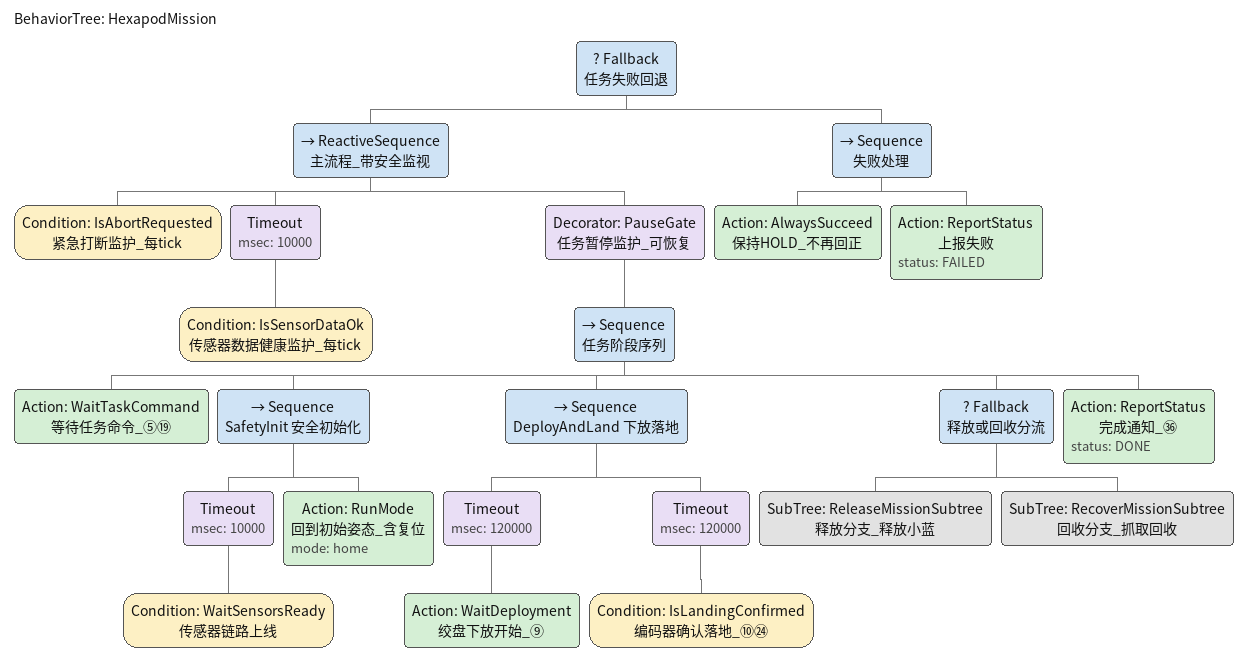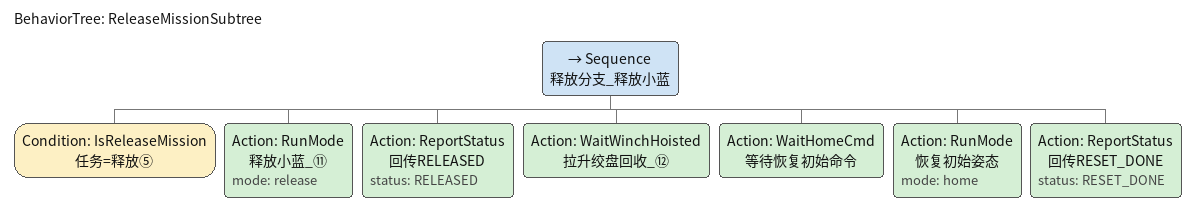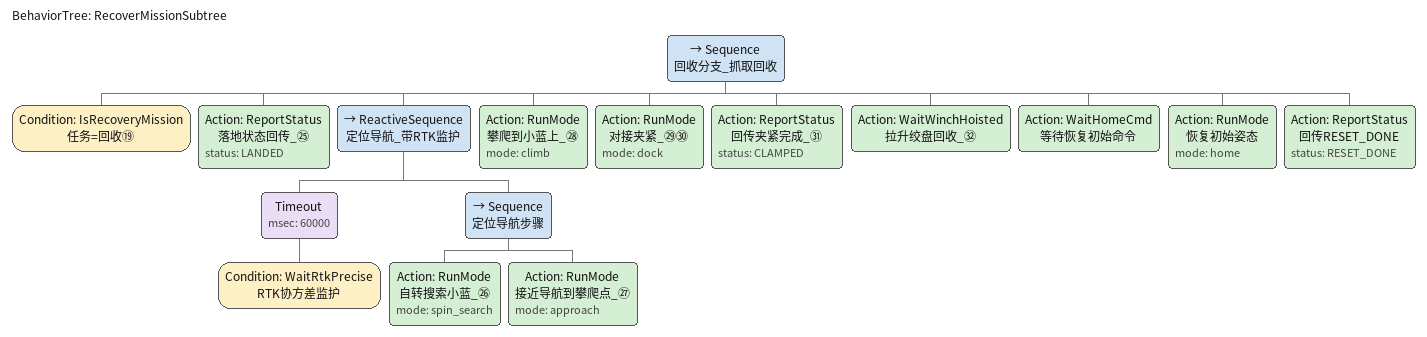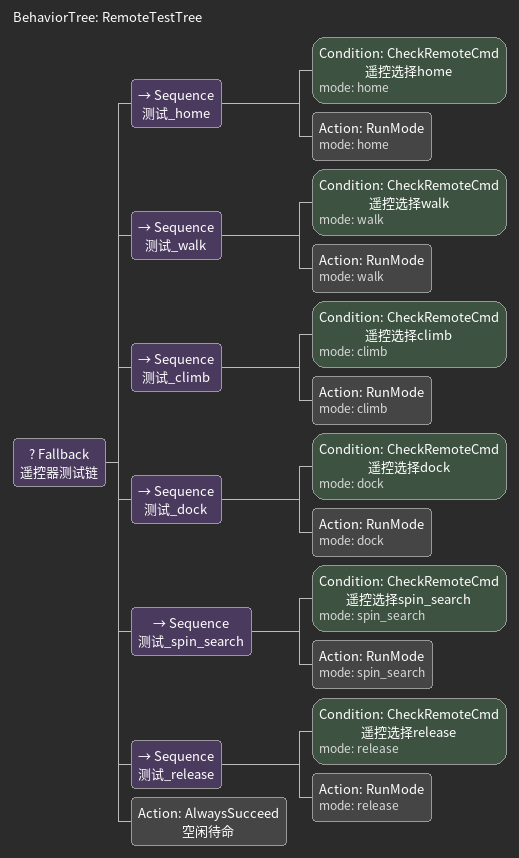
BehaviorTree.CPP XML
<?xml version="1.0" encoding="UTF-8"?>
<root BTCPP_format="4" main_tree_to_execute="HexapodMission">

  <!-- ====================== 主任务树 ====================== -->
  <BehaviorTree ID="HexapodMission">
    <Fallback name="任务失败回退">
      <ReactiveSequence name="主流程_带安全监视">
        <Condition ID="IsAbortRequested" name="紧急打断监护_每tick"/>
        <Timeout msec="10000">
          <Condition ID="IsSensorDataOk" name="传感器数据健康监护_每tick"/>
        </Timeout>
        <Decorator ID="PauseGate" name="任务暂停监护_可恢复">
        <Sequence name="任务阶段序列">
          <Action ID="WaitTaskCommand" name="等待任务命令_⑤⑲"/>
          <Sequence name="SafetyInit 安全初始化">
            <Timeout msec="10000">
              <Condition ID="WaitSensorsReady" name="传感器链路上线"/>
            </Timeout>
            <Action ID="RunMode" name="回到初始姿态_含复位" mode="home"/>
          </Sequence>
          <Sequence name="DeployAndLand 下放落地">
            <Timeout msec="120000">
              <Action ID="WaitDeployment" name="绞盘下放开始_⑨"/>
            </Timeout>
            <Timeout msec="120000">
              <Condition ID="IsLandingConfirmed" name="编码器确认落地_⑩㉔"/>
            </Timeout>
          </Sequence>
          <!-- 释放/回收分流：落地后按任务命令分流到两棵任务子树
              （子树定义见下方 BehaviorTree，与 py_trees
               build_release_subtree / build_recover_subtree 人工同步） -->
          <Fallback name="释放或回收分流">
            <SubTree ID="ReleaseMissionSubtree" name="释放分支_释放小蓝"/>
            <SubTree ID="RecoverMissionSubtree" name="回收分支_抓取回收"/>
          </Fallback>
          <Action ID="ReportStatus" name="完成通知_㊱" status="DONE"/>
        </Sequence>
        </Decorator>
      </ReactiveSequence>
      <!-- 失败处理：不再执行 home 回正——机器人保持当前 HOLD 姿态等待
           地面站处置；无论成败必报 FAILED -->
      <Sequence name="失败处理">
        <Action ID="AlwaysSucceed" name="保持HOLD_不再回正"/>
        <Action ID="ReportStatus" name="上报失败" status="FAILED"/>
      </Sequence>
    </Fallback>
  </BehaviorTree>

  <!-- ====================== 任务子树：释放分支（⑤） ====================== -->
  <!-- 与 py_trees build_release_subtree(ctx) 人工保持一致；主链经 SubTree 引用。 -->
  <BehaviorTree ID="ReleaseMissionSubtree">
    <Sequence name="释放分支_释放小蓝">
      <Condition ID="IsReleaseMission" name="任务=释放⑤"/>
      <Action ID="RunMode" name="释放小蓝_⑪" mode="release"/>
      <Action ID="ReportStatus" name="回传RELEASED" status="RELEASED"/>
      <Action ID="WaitWinchHoisted" name="拉升绞盘回收_⑫"/>
      <Action ID="WaitHomeCmd" name="等待恢复初始命令"/>
      <Action ID="RunMode" name="恢复初始姿态" mode="home"/>
      <Action ID="ReportStatus" name="回传RESET_DONE" status="RESET_DONE"/>
    </Sequence>
  </BehaviorTree>

  <!-- ====================== 任务子树：回收分支（⑲） ====================== -->
  <!-- 与 py_trees build_recover_subtree(ctx) 人工保持一致；主链经 SubTree 引用。 -->
  <BehaviorTree ID="RecoverMissionSubtree">
    <Sequence name="回收分支_抓取回收">
      <Condition ID="IsRecoveryMission" name="任务=回收⑲"/>
      <Action ID="ReportStatus" name="落地状态回传_㉕" status="LANDED"/>
      <!-- 接近导航：WaitRtkPrecise 每 tick 复检协方差，超限停走等待恢复；
           approach 内部先 RTK 粗导航到可视 tag，再视觉 tag 伺服到攀爬起点 -->
      <ReactiveSequence name="定位导航_带RTK监护">
        <Timeout msec="60000">
          <Condition ID="WaitRtkPrecise" name="RTK协方差监护"/>
        </Timeout>
        <Sequence name="定位导航步骤">
          <Action ID="RunMode" name="自转搜索小蓝_㉖" mode="spin_search"/>
          <Action ID="RunMode" name="接近导航到攀爬点_㉗" mode="approach"/>
        </Sequence>
      </ReactiveSequence>
      <Action ID="RunMode" name="攀爬到小蓝上_㉘" mode="climb"/>
      <Action ID="RunMode" name="对接夹紧_㉙㉚" mode="dock"/>
      <Action ID="ReportStatus" name="回传夹紧完成_㉛" status="CLAMPED"/>
      <Action ID="WaitWinchHoisted" name="拉升绞盘回收_㉜"/>
      <Action ID="WaitHomeCmd" name="等待恢复初始命令"/>
      <Action ID="RunMode" name="恢复初始姿态" mode="home"/>
      <Action ID="ReportStatus" name="回传RESET_DONE" status="RESET_DONE"/>
    </Sequence>
  </BehaviorTree>

  <!-- ====================== 遥控独立测试链 ====================== -->
  <!-- 与主链分离、仅供测试：每个功能可直接 RunMode 切换，不必走完整流程；
       主链不含本树。 -->
  <BehaviorTree ID="RemoteTestTree">
    <Fallback name="遥控器测试链">
      <Sequence name="测试_home">
        <Condition ID="CheckRemoteCmd" name="遥控选择home" mode="home"/>
        <Action ID="RunMode" mode="home"/>
      </Sequence>
      <Sequence name="测试_walk">
        <Condition ID="CheckRemoteCmd" name="遥控选择walk" mode="walk"/>
        <Action ID="RunMode" mode="walk"/>
      </Sequence>
      <Sequence name="测试_climb">
        <Condition ID="CheckRemoteCmd" name="遥控选择climb" mode="climb"/>
        <Action ID="RunMode" mode="climb"/>
      </Sequence>
      <Sequence name="测试_dock">
        <Condition ID="CheckRemoteCmd" name="遥控选择dock" mode="dock"/>
        <Action ID="RunMode" mode="dock"/>
      </Sequence>
      <Sequence name="测试_spin_search">
        <Condition ID="CheckRemoteCmd" name="遥控选择spin_search" mode="spin_search"/>
        <Action ID="RunMode" mode="spin_search"/>
      </Sequence>
      <Sequence name="测试_release">
        <Condition ID="CheckRemoteCmd" name="遥控选择release" mode="release"/>
        <Action ID="RunMode" mode="release"/>
      </Sequence>
      <Action ID="AlwaysSucceed" name="空闲待命"/>
    </Fallback>
  </BehaviorTree>

  <!-- ====================== 节点模型（供 Groot 显示端口与描述） ====================== -->

</root>
